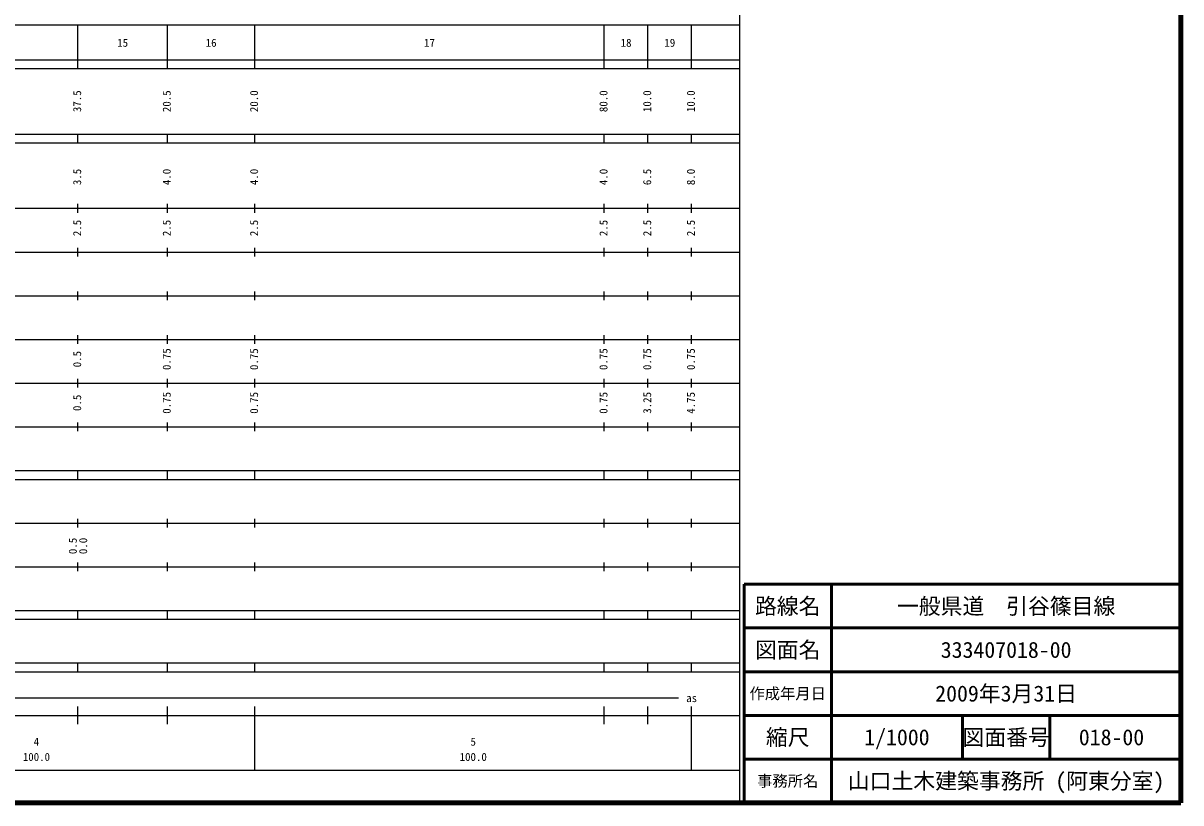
# Model space of a CAD drawing. Units: millimetres on the paper, enlarged 1000 times. Extents: x 40000 to 680000, y 20000 to 380000.
# Drawn here: x 414963 to 680000, y 20000 to 198357 of the extents above; entities that cross this region are included whole.
import ezdxf
from ezdxf.enums import TextEntityAlignment as Align

# ---------------------------------------------------------------- set-up
doc = ezdxf.new("R2010")
doc.units = ezdxf.units.MM
doc.header["$LTSCALE"] = 1000
for name, color, linetype, lineweight in [('M-TTL', 2, 'Continuous', 140), ('M-TTL-BAND', 7, 'Continuous', 25), ('M-TTL-FRAM', 2, 'Continuous', 50), ('M-TTL-LINE', 7, 'Continuous', 50)]:
    doc.layers.add(name, color=color, linetype=linetype, lineweight=lineweight)
doc.layers.add('M-TTL-TXT', color=7, linetype='Continuous')
doc.styles.add('ＭＳ ゴシック', font='')
doc.styles.get('ＭＳ ゴシック').set_extended_font_data('MS Gothic')

msp = doc.modelspace()

# ---------------------------------------------------------------- linework, layer by layer
at = {"layer": 'M-TTL'}
for p, q in [((680000, 20000), (680000, 380000)), ((40000, 20000), (680000, 20000))]:
    msp.add_line(p, q, dxfattribs=at)
at = {"layer": 'M-TTL-BAND'}
for p, q in [((579000, 20000), (579000, 370000)), ((68000, 198000), (579000, 198000)), ((427500, 188000), (427500, 198000)), ((448000, 188000), (448000, 198000)), ((468000, 188000), (468000, 198000)), ((548000, 188000), (548000, 198000)), ((558000, 188000), (558000, 198000)), ((568000, 188000), (568000, 198000)), ((40000, 190000), (579000, 190000)), ((40000, 188000), (579000, 188000)), ((40000, 173000), (579000, 173000)), ((427500, 171000), (427500, 173000)), ((448000, 171000), (448000, 173000)), ((468000, 171000), (468000, 173000)), ((548000, 171000), (548000, 173000)), ((558000, 171000), (558000, 173000)), ((568000, 171000), (568000, 173000)), ((40000, 171000), (579000, 171000)), ((427500, 155000), (427500, 157000)), ((448000, 155000), (448000, 157000)), ((468000, 155000), (468000, 157000)), ((548000, 155000), (548000, 157000)), ((558000, 155000), (558000, 157000)), ((568000, 155000), (568000, 157000)), ((40000, 156000), (579000, 156000)), ((46000, 146000), (579000, 146000)), ((427500, 145000), (427500, 147000)), ((448000, 145000), (448000, 147000)), ((468000, 145000), (468000, 147000)), ((548000, 145000), (548000, 147000)), ((558000, 145000), (558000, 147000)), ((568000, 145000), (568000, 147000)), ((52000, 136000), (579000, 136000)), ((427500, 135000), (427500, 137000)), ((448000, 135000), (448000, 137000)), ((468000, 135000), (468000, 137000)), ((548000, 135000), (548000, 137000)), ((558000, 135000), (558000, 137000)), ((568000, 135000), (568000, 137000)), ((46000, 126000), (579000, 126000)), ((427500, 125000), (427500, 127000)), ((448000, 125000), (448000, 127000)), ((468000, 125000), (468000, 127000)), ((548000, 125000), (548000, 127000)), ((558000, 125000), (558000, 127000)), ((568000, 125000), (568000, 127000)), ((427500, 115000), (427500, 117000)), ((448000, 115000), (448000, 117000)), ((468000, 115000), (468000, 117000)), ((548000, 115000), (548000, 117000)), ((558000, 115000), (558000, 117000)), ((568000, 115000), (568000, 117000)), ((52000, 116000), (579000, 116000)), ((427500, 105000), (427500, 107000)), ((448000, 105000), (448000, 107000)), ((468000, 105000), (468000, 107000)), ((548000, 105000), (548000, 107000)), ((558000, 105000), (558000, 107000)), ((568000, 105000), (568000, 107000)), ((46000, 106000), (579000, 106000)), ((40000, 96000), (579000, 96000)), ((427500, 94000), (427500, 96000)), ((448000, 94000), (448000, 96000)), ((468000, 94000), (468000, 96000)), ((548000, 94000), (548000, 96000)), ((558000, 94000), (558000, 96000)), ((568000, 94000), (568000, 96000)), ((40000, 94000), (579000, 94000)), ((427500, 83000), (427500, 85000)), ((448000, 83000), (448000, 85000)), ((468000, 83000), (468000, 85000)), ((548000, 83000), (548000, 85000)), ((558000, 83000), (558000, 85000)), ((568000, 83000), (568000, 85000)), ((49000, 84000), (579000, 84000)), ((427500, 73000), (427500, 75000)), ((448000, 73000), (448000, 75000)), ((468000, 73000), (468000, 75000)), ((548000, 73000), (548000, 75000)), ((558000, 73000), (558000, 75000)), ((568000, 73000), (568000, 75000)), ((40000, 74000), (579000, 74000)), ((40000, 64000), (579000, 64000)), ((427500, 62000), (427500, 64000)), ((448000, 62000), (448000, 64000)), ((468000, 62000), (468000, 64000)), ((548000, 62000), (548000, 64000)), ((558000, 62000), (558000, 64000)), ((568000, 62000), (568000, 64000)), ((40000, 62000), (579000, 62000)), ((40000, 52000), (579000, 52000)), ((427500, 50000), (427500, 52000)), ((448000, 50000), (448000, 52000)), ((468000, 50000), (468000, 52000)), ((548000, 50000), (548000, 52000)), ((558000, 50000), (558000, 52000)), ((568000, 50000), (568000, 52000)), ((40000, 50000), (579000, 50000)), ((71000, 44000), (565000, 44000)), ((40000, 40000), (579000, 40000)), ((427500, 38000), (427500, 42000)), ((448000, 38000), (448000, 42000)), ((468000, 27500), (468000, 42000)), ((548000, 38000), (548000, 42000)), ((558000, 38000), (558000, 42000)), ((568000, 27500), (568000, 42000)), ((68000, 27500), (579000, 27500))]:
    msp.add_line(p, q, dxfattribs=at)
at = {"layer": 'M-TTL-FRAM'}
for p, q in [((680000, 70000), (580000, 70000)), ((580000, 70000), (580000, 20000))]:
    msp.add_line(p, q, dxfattribs=at)
at = {"layer": 'M-TTL-LINE'}
for p, q in [((600000, 70000), (600000, 20000)), ((680000, 60000), (580000, 60000)), ((680000, 50000), (580000, 50000)), ((680000, 40000), (580000, 40000)), ((630000, 40000), (630000, 30000)), ((650000, 40000), (650000, 30000)), ((680000, 30000), (580000, 30000))]:
    msp.add_line(p, q, dxfattribs=at)

# ---------------------------------------------------------------- texts
at = {"layer": 'M-TTL-BAND', "style": 'ＭＳ ゴシック'}
for s, p in [('15', (437750, 192405)), ('16', (458000, 192405)), ('17', (508000, 192405)), ('18', (553000, 192405)), ('19', (563000, 192405)), ('as', (568000, 42500)), ('4', (418000, 32523)), ('5', (518000, 32523)), ('100.0', (418000, 29033)), ('100.0', (518000, 29033))]:
    msp.add_text(s, height=1833, dxfattribs=at).set_placement(p, align=Align.BOTTOM_CENTER)
for s, p in [('37.5', (428790, 180500)), ('20.5', (449290, 180500)), ('20.0', (469290, 180500)), ('80.0', (549290, 180500)), ('10.0', (559290, 180500)), ('10.0', (569290, 180500)), ('3.5', (428790, 163174)), ('4.0', (449290, 163174)), ('4.0', (469290, 163174)), ('4.0', (549290, 163174)), ('6.5', (559290, 163174)), ('8.0', (569290, 163174)), ('2.5', (428790, 151500)), ('2.5', (449290, 151500)), ('2.5', (469290, 151500)), ('2.5', (549290, 151500)), ('2.5', (559290, 151500)), ('2.5', (569290, 151500)), ('0.5', (428790, 121500)), ('0.75', (449290, 121500)), ('0.75', (469290, 121500)), ('0.75', (549290, 121500)), ('0.75', (559290, 121500)), ('0.75', (569290, 121500)), ('0.5', (428790, 111500)), ('0.75', (449290, 111500)), ('0.75', (469290, 111500)), ('0.75', (549290, 111500)), ('3.25', (559290, 111500)), ('4.75', (569290, 111500)), ('0.5', (427790, 78764)), ('0.0', (430160, 78764))]:
    msp.add_text(s, height=1833, rotation=90, dxfattribs=at).set_placement(p, align=Align.BOTTOM_CENTER)
at = {"layer": 'M-TTL-TXT', "style": 'ＭＳ ゴシック'}
for s, height, p in [('路線名', 3666, (590000, 65000)), ('路線名', 3666, (590000, 65000)), ('一般県道\u3000引谷篠目線', 3666, (640000, 65000)), ('図面名', 3666, (590000, 55000)), ('図面名', 3666, (590000, 55000)), ('333407018-00', 3666, (640000, 55000)), ('作成年月日', 2566, (590000, 45000)), ('作成年月日', 2566, (590000, 45000)), ('2009年3月31日', 3666, (640000, 45000)), ('縮尺', 3666, (590000, 35000)), ('縮尺', 3666, (590000, 35000)), ('1/1000', 3666, (615000, 35000)), ('図面番号', 3666, (640000, 35000)), ('図面番号', 3666, (640000, 35000)), ('018-00', 3666, (664125, 35000)), ('事務所名', 2566, (590000, 25000)), ('事務所名', 2566, (590000, 25000)), ('山口土木建築事務所 (阿東分室)', 3666, (640000, 25000))]:
    msp.add_text(s, height=height, dxfattribs=at).set_placement(p, align=Align.MIDDLE_CENTER)

doc.saveas('drawing.dxf')
